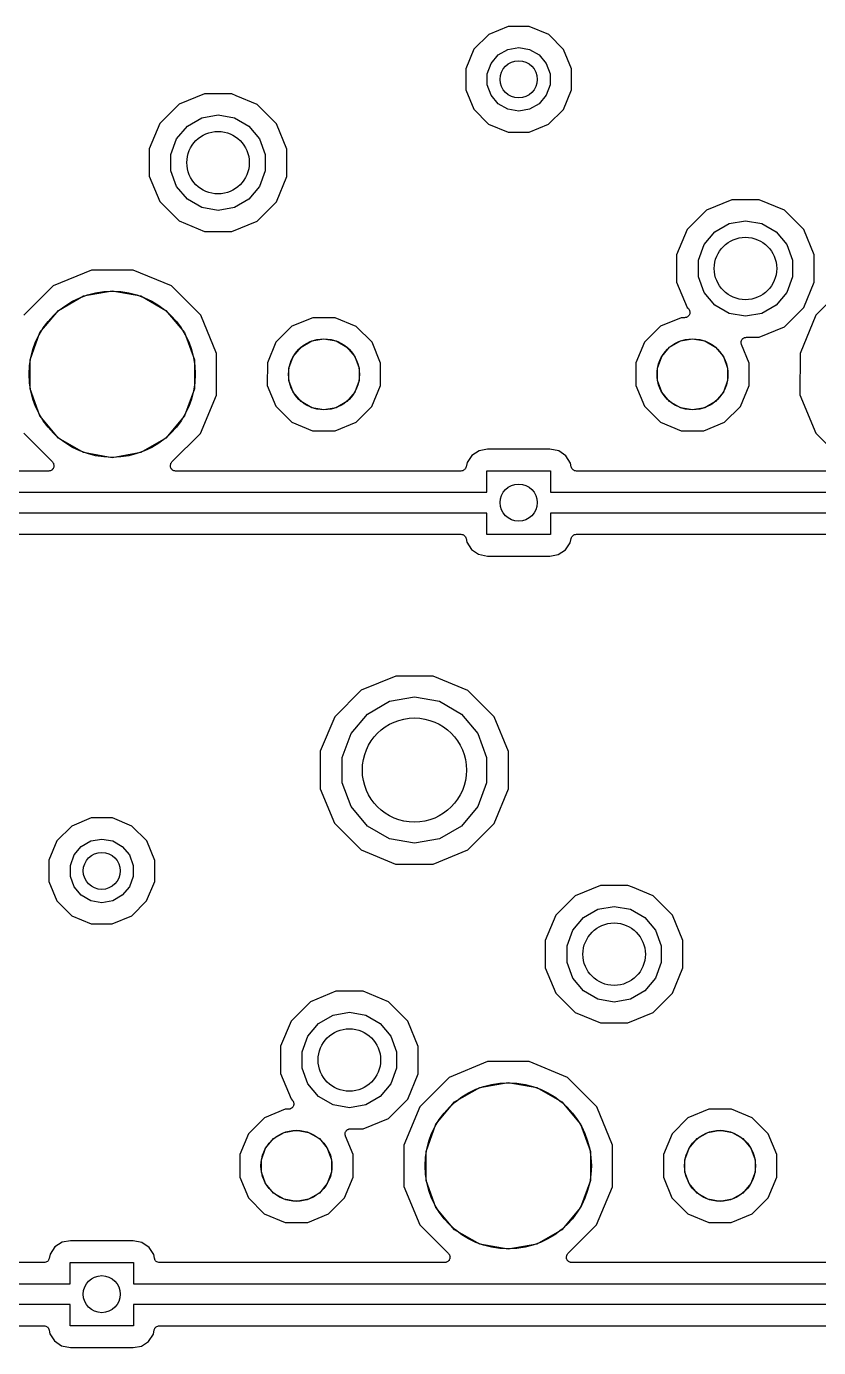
# Model space of a CAD drawing. Extents: x 36 to 201, y -145 to -29.
# Drawn here: x 72.19 to 91.19, y -121.36 to -89.65 of the extents above; entities that cross this region are included whole.
import ezdxf

# ---------------------------------------------------------------- set-up
doc = ezdxf.new("R2010")
doc.units = 0
doc.header["$MEASUREMENT"] = 0
doc.layers.add('BLACK', color=7, linetype='CONTINUOUS')

msp = doc.modelspace()

# ---------------------------------------------------------------- linework, layer by layer
at = {"layer": 'Black'}
for p, q in [((83.7485, -89.6498), (83.2815, -89.8427)), ((84.2537, -89.6502), (83.7485, -89.6498)), ((84.7203, -89.844), (84.2537, -89.6502)), ((83.2815, -89.8427), (82.924, -90.1997)), ((85.0773, -90.2015), (84.7203, -89.844)), ((82.924, -90.1997), (82.7302, -90.6663)), ((83.3376, -90.5375), (83.5083, -90.334)), ((83.5083, -90.334), (83.7384, -90.2012)), ((83.7384, -90.2012), (84, -90.1551)), ((84, -90.1551), (84.2616, -90.2012)), ((84.2616, -90.2012), (84.4917, -90.334)), ((84.4917, -90.334), (84.6624, -90.5375)), ((85.2702, -90.6685), (85.0773, -90.2015)), ((82.7302, -90.6663), (82.7298, -91.1715)), ((83.2467, -90.7872), (83.3376, -90.5375)), ((84.6624, -90.5375), (84.7533, -90.7872)), ((85.2698, -91.1737), (85.2702, -90.6685)), ((83.2467, -91.0528), (83.2467, -90.7872)), ((84.7533, -90.7872), (84.7533, -91.0528)), ((76.463, -91.2687), (75.856, -91.5195)), ((77.1198, -91.2693), (76.463, -91.2687)), ((77.2274, -91.314), (77.1198, -91.2693)), ((77.7264, -91.5212), (77.2274, -91.314)), ((82.7298, -91.1715), (82.9227, -91.6385)), ((83.3376, -91.3025), (83.2467, -91.0528)), ((83.5083, -91.506), (83.3376, -91.3025)), ((84.6624, -91.3025), (84.4917, -91.506)), ((84.7533, -91.0528), (84.6624, -91.3025)), ((85.076, -91.6403), (85.2698, -91.1737)), ((75.856, -91.5195), (75.3912, -91.9836)), ((78.1905, -91.986), (77.7264, -91.5212)), ((82.9227, -91.6385), (83.2797, -91.996)), ((83.7384, -91.6388), (83.5083, -91.506)), ((84, -91.6849), (83.7384, -91.6388)), ((84.2616, -91.6388), (84, -91.6849)), ((84.4917, -91.506), (84.2616, -91.6388)), ((84.7185, -91.9973), (85.076, -91.6403)), ((76.0525, -92.0411), (76.3976, -91.8418)), ((76.3976, -91.8418), (76.79, -91.7726)), ((76.79, -91.7726), (77.1824, -91.8418)), ((77.1824, -91.8418), (77.5275, -92.0411)), ((75.3912, -91.9836), (75.1393, -92.5902)), ((75.7964, -92.3463), (76.0525, -92.0411)), ((77.5275, -92.0411), (77.7836, -92.3463)), ((78.4413, -92.593), (78.1905, -91.986)), ((83.2797, -91.996), (83.7463, -92.1898)), ((83.7463, -92.1898), (84.2515, -92.1902)), ((84.2515, -92.1902), (84.7185, -91.9973)), ((75.1393, -92.5902), (75.1387, -93.247)), ((75.6601, -92.7208), (75.7964, -92.3463)), ((77.7836, -92.3463), (77.9199, -92.7208)), ((78.4407, -93.2498), (78.4413, -92.593)), ((75.6601, -93.1192), (75.6601, -92.7208)), ((77.9199, -92.7208), (77.9199, -93.1192)), ((75.7964, -93.4937), (75.6601, -93.1192)), ((77.9199, -93.1192), (77.7836, -93.4937)), ((75.1387, -93.247), (75.3895, -93.854)), ((76.0525, -93.7989), (75.7964, -93.4937)), ((77.7836, -93.4937), (77.5275, -93.7989)), ((78.1888, -93.8564), (78.4407, -93.2498)), ((75.3895, -93.854), (75.8536, -94.3188)), ((76.3976, -93.9982), (76.0525, -93.7989)), ((77.5275, -93.7989), (77.1824, -93.9982)), ((77.724, -94.3205), (78.1888, -93.8564)), ((89.113, -93.8087), (88.506, -94.0595)), ((89.7698, -93.8093), (89.113, -93.8087)), ((90.3764, -94.0612), (89.7698, -93.8093)), ((76.79, -94.0674), (76.3976, -93.9982)), ((77.1824, -93.9982), (76.79, -94.0674)), ((88.506, -94.0595), (88.0412, -94.5236)), ((90.8405, -94.526), (90.3764, -94.0612)), ((75.8536, -94.3188), (76.4602, -94.5707)), ((77.117, -94.5713), (77.724, -94.3205)), ((88.7025, -94.5811), (89.0476, -94.3818)), ((89.0476, -94.3818), (89.44, -94.3126)), ((89.44, -94.3126), (89.8324, -94.3818)), ((89.8324, -94.3818), (90.1775, -94.5811)), ((76.4602, -94.5707), (77.117, -94.5713)), ((88.0412, -94.5236), (87.7893, -95.1302)), ((88.4464, -94.8863), (88.7025, -94.5811)), ((90.1775, -94.5811), (90.4336, -94.8863)), ((91.0913, -95.133), (90.8405, -94.526)), ((87.7893, -95.1302), (87.7887, -95.787)), ((88.3101, -95.2608), (88.4464, -94.8863)), ((90.4336, -94.8863), (90.5699, -95.2608)), ((91.0907, -95.7898), (91.0913, -95.133)), ((88.3101, -95.6592), (88.3101, -95.2608)), ((90.5699, -95.2608), (90.5699, -95.6592)), ((73.7545, -95.4977), (72.8346, -95.8778)), ((74.7498, -95.4985), (73.7545, -95.4977)), ((75.6691, -95.8802), (74.7498, -95.4985)), ((88.4464, -96.0337), (88.3101, -95.6592)), ((90.5699, -95.6592), (90.4336, -96.0337)), ((72.8346, -95.8778), (72.1302, -96.5809)), ((73.5654, -96.1192), (74.25, -95.9985)), ((74.25, -95.9985), (74.9346, -96.1192)), ((76.3722, -96.5846), (75.6691, -95.8802)), ((87.7887, -95.787), (88.0395, -96.394)), ((88.7025, -96.3389), (88.4464, -96.0337)), ((90.4336, -96.0337), (90.1775, -96.3389)), ((90.8388, -96.3964), (91.0907, -95.7898)), ((91.8346, -95.8778), (91.1302, -96.5809)), ((72.9634, -96.4667), (73.5654, -96.1192)), ((74.9346, -96.1192), (75.5365, -96.4667)), ((88.0395, -96.394), (88.0697, -96.4242)), ((89.0476, -96.5382), (88.7025, -96.3389)), ((90.1775, -96.3389), (89.8324, -96.5382)), ((90.374, -96.8605), (90.8388, -96.3964)), ((72.5166, -96.9992), (72.9634, -96.4667)), ((75.5365, -96.4667), (75.9834, -96.9992)), ((76.7523, -97.5045), (76.3722, -96.5846)), ((79.0609, -96.6409), (78.5613, -96.8473)), ((79.6015, -96.6413), (79.0609, -96.6409)), ((80.1008, -96.8487), (79.6015, -96.6413)), ((87.9009, -96.6409), (87.4013, -96.8473)), ((87.9797, -96.6409), (87.9009, -96.6409)), ((87.9961, -96.6381), (87.9797, -96.6409)), ((88.0126, -96.6366), (87.9961, -96.6381)), ((88.0176, -96.6343), (88.0126, -96.6366)), ((88.0231, -96.6333), (88.0176, -96.6343)), ((88.0375, -96.625), (88.0231, -96.6333)), ((88.0526, -96.618), (88.0375, -96.625)), ((88.0565, -96.6141), (88.0526, -96.618)), ((88.0614, -96.6113), (88.0565, -96.6141)), ((88.072, -96.5986), (88.0614, -96.6113)), ((88.0697, -96.4242), (88.0792, -96.4378)), ((88.0838, -96.5869), (88.072, -96.5986)), ((88.0792, -96.4378), (88.0899, -96.4505)), ((88.0861, -96.5818), (88.0838, -96.5869)), ((88.0897, -96.5775), (88.0861, -96.5818)), ((88.0954, -96.5619), (88.0897, -96.5775)), ((88.0899, -96.4505), (88.0918, -96.4558)), ((88.0918, -96.4558), (88.095, -96.4604)), ((88.095, -96.4604), (88.0992, -96.4764)), ((88.1025, -96.5469), (88.0954, -96.5619)), ((88.0992, -96.4764), (88.1049, -96.492)), ((88.1029, -96.5413), (88.1025, -96.5469)), ((88.1049, -96.5361), (88.1029, -96.5413)), ((88.1049, -96.492), (88.1049, -96.4976)), ((88.1049, -96.4976), (88.1063, -96.503)), ((88.1063, -96.503), (88.1049, -96.5195)), ((88.1049, -96.5195), (88.1049, -96.5361)), ((89.44, -96.6074), (89.0476, -96.5382)), ((89.8324, -96.5382), (89.44, -96.6074)), ((91.1302, -96.5809), (90.7485, -97.5002)), ((72.2789, -97.6524), (72.5166, -96.9992)), ((75.9834, -96.9992), (76.2211, -97.6524)), ((78.5613, -96.8473), (78.1787, -97.2292)), ((80.4827, -97.2313), (80.1008, -96.8487)), ((87.4013, -96.8473), (87.0187, -97.2292)), ((89.767, -97.1113), (90.374, -96.8605)), ((78.1787, -97.2292), (77.9713, -97.7285)), ((78.5903, -97.5729), (78.781, -97.3457)), ((78.781, -97.3457), (79.0379, -97.1974)), ((79.0379, -97.1974), (79.33, -97.1458)), ((79.33, -97.1458), (79.6221, -97.1974)), ((79.6221, -97.1974), (79.879, -97.3457)), ((79.879, -97.3457), (80.0697, -97.5729)), ((80.6891, -97.7309), (80.4827, -97.2313)), ((87.0187, -97.2292), (86.8113, -97.7285)), ((87.4303, -97.5729), (87.621, -97.3457)), ((87.621, -97.3457), (87.8779, -97.1974)), ((87.8779, -97.1974), (88.17, -97.1458)), ((88.17, -97.1458), (88.4621, -97.1974)), ((88.4621, -97.1974), (88.719, -97.3457)), ((88.719, -97.3457), (88.9097, -97.5729)), ((89.336, -97.2434), (89.3378, -97.2297)), ((89.3378, -97.2516), (89.336, -97.2434)), ((89.3378, -97.2297), (89.3379, -97.2159)), ((89.3378, -97.26), (89.3378, -97.2516)), ((89.3425, -97.273), (89.3378, -97.26)), ((89.3379, -97.2159), (89.3407, -97.208)), ((89.3407, -97.208), (89.3418, -97.1997)), ((89.3418, -97.1997), (89.3482, -97.1874)), ((89.3455, -97.2865), (89.3425, -97.273)), ((89.5291, -97.7309), (89.3455, -97.2865)), ((89.3482, -97.1874), (89.353, -97.1744)), ((89.353, -97.1744), (89.3584, -97.168)), ((89.3584, -97.168), (89.3622, -97.1606)), ((89.3622, -97.1606), (89.3724, -97.1513)), ((89.3724, -97.1513), (89.3814, -97.1407)), ((89.3814, -97.1407), (89.3886, -97.1365)), ((89.3886, -97.1365), (89.3948, -97.1308)), ((89.3948, -97.1308), (89.4076, -97.1256)), ((89.4076, -97.1256), (89.4196, -97.1186)), ((89.4196, -97.1186), (89.4278, -97.1172)), ((89.4278, -97.1172), (89.4355, -97.114)), ((89.4355, -97.114), (89.4494, -97.1134)), ((89.4494, -97.1134), (89.463, -97.111)), ((89.463, -97.111), (89.767, -97.1113)), ((72.2789, -98.3476), (72.2789, -97.6524)), ((76.2211, -97.6524), (76.2211, -98.3476)), ((76.7516, -98.2942), (76.7523, -97.5045)), ((78.4888, -97.8517), (78.5903, -97.5729)), ((80.0697, -97.5729), (80.1712, -97.8517)), ((87.3288, -97.8517), (87.4303, -97.5729)), ((88.9097, -97.5729), (89.0112, -97.8517)), ((90.7485, -97.5002), (90.7477, -98.4955)), ((77.9713, -97.7285), (77.9709, -98.2691)), ((78.4888, -98.1483), (78.4888, -97.8517)), ((80.1712, -97.8517), (80.1712, -98.1483)), ((80.6887, -98.2715), (80.6891, -97.7309)), ((86.8113, -97.7285), (86.8109, -98.2691)), ((87.3288, -98.1483), (87.3288, -97.8517)), ((89.0112, -97.8517), (89.0112, -98.1483)), ((89.5287, -98.2715), (89.5291, -97.7309)), ((76.7515, -98.4998), (76.7516, -98.2942)), ((76.7516, -98.2942), (76.7516, -98.2942)), ((77.9709, -98.2691), (78.1773, -98.7687)), ((78.5903, -98.4271), (78.4888, -98.1483)), ((80.1712, -98.1483), (80.0697, -98.4271)), ((80.4813, -98.7708), (80.6887, -98.2715)), ((86.8109, -98.2691), (87.0173, -98.7687)), ((87.4303, -98.4271), (87.3288, -98.1483)), ((89.0112, -98.1483), (88.9097, -98.4271)), ((89.3213, -98.7708), (89.5287, -98.2715)), ((72.5166, -99.0008), (72.2789, -98.3476)), ((76.2211, -98.3476), (75.9834, -99.0008)), ((76.3698, -99.4191), (76.7515, -98.4998)), ((78.781, -98.6543), (78.5903, -98.4271)), ((80.0697, -98.4271), (79.879, -98.6543)), ((87.621, -98.6543), (87.4303, -98.4271)), ((88.9097, -98.4271), (88.719, -98.6543)), ((90.7477, -98.4955), (91.1278, -99.4154)), ((78.1773, -98.7687), (78.5592, -99.1513)), ((79.0379, -98.8026), (78.781, -98.6543)), ((79.33, -98.8541), (79.0379, -98.8026)), ((79.6221, -98.8026), (79.33, -98.8541)), ((79.879, -98.6543), (79.6221, -98.8026)), ((80.0987, -99.1527), (80.4813, -98.7708)), ((87.0173, -98.7687), (87.3992, -99.1513)), ((87.8779, -98.8026), (87.621, -98.6543)), ((88.17, -98.8541), (87.8779, -98.8026)), ((88.4621, -98.8026), (88.17, -98.8541)), ((88.719, -98.6543), (88.4621, -98.8026)), ((88.9387, -99.1527), (89.3213, -98.7708)), ((72.9634, -99.5332), (72.5166, -99.0008)), ((75.9834, -99.0008), (75.5365, -99.5332)), ((78.5592, -99.1513), (79.0585, -99.3587)), ((79.5991, -99.3591), (80.0987, -99.1527)), ((87.3992, -99.1513), (87.8985, -99.3587)), ((88.4391, -99.3591), (88.9387, -99.1527)), ((72.1278, -99.4154), (72.8165, -100.105)), ((73.5654, -99.8808), (72.9634, -99.5332)), ((75.5365, -99.5332), (74.9346, -99.8808)), ((75.6825, -100.105), (76.3698, -99.4191)), ((79.0585, -99.3587), (79.5991, -99.3591)), ((87.8985, -99.3587), (88.4391, -99.3591)), ((91.1278, -99.4154), (91.8165, -100.105)), ((74.25, -100.002), (73.5654, -99.8808)), ((74.9346, -99.8808), (74.25, -100.002)), ((83.0505, -99.8351), (82.8769, -99.9468)), ((83.2498, -99.7976), (83.0505, -99.8351)), ((84.7493, -99.7976), (83.2498, -99.7976)), ((84.9635, -99.8409), (84.7493, -99.7976)), ((85.1332, -99.9569), (84.9635, -99.8409)), ((72.8165, -100.105), (72.8259, -100.119)), ((72.8259, -100.119), (72.8366, -100.131)), ((72.8366, -100.131), (72.8385, -100.137)), ((72.8385, -100.137), (72.8417, -100.141)), ((72.8417, -100.141), (72.846, -100.157)), ((72.846, -100.157), (72.8517, -100.173)), ((72.8517, -100.173), (72.8517, -100.179)), ((72.8517, -100.179), (72.8531, -100.184)), ((72.8531, -100.184), (72.8517, -100.201)), ((72.8517, -100.201), (72.8517, -100.217)), ((75.6457, -100.184), (75.6472, -100.178)), ((75.6472, -100.2), (75.6457, -100.184)), ((75.6472, -100.173), (75.6529, -100.157)), ((75.6472, -100.178), (75.6472, -100.173)), ((75.6472, -100.217), (75.6472, -100.2)), ((75.6529, -100.157), (75.6572, -100.141)), ((75.6572, -100.141), (75.6604, -100.137)), ((75.6604, -100.137), (75.6623, -100.131)), ((75.6623, -100.131), (75.673, -100.119)), ((75.673, -100.119), (75.6825, -100.105)), ((82.7609, -100.117), (82.7399, -100.22)), ((82.8769, -99.9468), (82.7609, -100.117)), ((85.2449, -100.131), (85.1332, -99.9569)), ((85.2615, -100.218), (85.2449, -100.131)), ((72.7266, -100.322), (66.3863, -100.322)), ((72.7429, -100.319), (72.7266, -100.322)), ((72.7593, -100.318), (72.7429, -100.319)), ((72.7645, -100.315), (72.7593, -100.318)), ((72.77, -100.314), (72.7645, -100.315)), ((72.7843, -100.306), (72.77, -100.314)), ((72.7993, -100.299), (72.7843, -100.306)), ((72.8033, -100.295), (72.7993, -100.299)), ((72.8082, -100.292), (72.8033, -100.295)), ((72.8188, -100.28), (72.8082, -100.292)), ((72.8306, -100.268), (72.8188, -100.28)), ((72.8329, -100.263), (72.8306, -100.268)), ((72.8366, -100.258), (72.8329, -100.263)), ((72.8422, -100.243), (72.8366, -100.258)), ((72.8492, -100.228), (72.8422, -100.243)), ((72.8497, -100.222), (72.8492, -100.228)), ((72.8517, -100.217), (72.8497, -100.222)), ((75.6491, -100.222), (75.6472, -100.217)), ((75.6495, -100.228), (75.6491, -100.222)), ((75.6566, -100.243), (75.6495, -100.228)), ((75.6623, -100.258), (75.6566, -100.243)), ((75.6658, -100.263), (75.6623, -100.258)), ((75.6681, -100.268), (75.6658, -100.263)), ((75.6799, -100.28), (75.6681, -100.268)), ((75.6906, -100.292), (75.6799, -100.28)), ((75.6954, -100.295), (75.6906, -100.292)), ((75.6993, -100.299), (75.6954, -100.295)), ((75.7144, -100.306), (75.6993, -100.299)), ((75.7288, -100.314), (75.7144, -100.306)), ((75.7343, -100.315), (75.7288, -100.314)), ((75.7393, -100.318), (75.7343, -100.315)), ((75.7558, -100.319), (75.7393, -100.318)), ((75.7722, -100.322), (75.7558, -100.319)), ((82.6155, -100.322), (75.7722, -100.322)), ((82.6356, -100.318), (82.6155, -100.322)), ((82.6559, -100.315), (82.6356, -100.318)), ((82.6573, -100.315), (82.6559, -100.315)), ((82.6589, -100.314), (82.6573, -100.315)), ((82.6767, -100.304), (82.6589, -100.314)), ((82.6946, -100.294), (82.6767, -100.304)), ((82.6957, -100.293), (82.6946, -100.294)), ((82.6971, -100.292), (82.6957, -100.293)), ((82.7103, -100.277), (82.6971, -100.292)), ((82.7238, -100.261), (82.7103, -100.277)), ((82.7244, -100.26), (82.7238, -100.261)), ((82.7255, -100.258), (82.7244, -100.26)), ((82.7325, -100.239), (82.7255, -100.258)), ((82.7399, -100.22), (82.7325, -100.239)), ((83.238, -100.83), (83.238, -100.318)), ((83.238, -100.318), (84.762, -100.318)), ((84.762, -100.318), (84.762, -100.83)), ((85.269, -100.238), (85.2615, -100.218)), ((85.2763, -100.258), (85.269, -100.238)), ((85.2768, -100.259), (85.2763, -100.258)), ((85.277, -100.26), (85.2768, -100.259)), ((85.291, -100.276), (85.277, -100.26)), ((85.3047, -100.292), (85.291, -100.276)), ((85.3053, -100.293), (85.3047, -100.292)), ((85.3058, -100.293), (85.3053, -100.293)), ((85.3243, -100.304), (85.3058, -100.293)), ((85.3429, -100.314), (85.3243, -100.304)), ((85.3436, -100.314), (85.3429, -100.314)), ((85.3442, -100.315), (85.3436, -100.314)), ((85.3653, -100.318), (85.3442, -100.315)), ((85.3863, -100.322), (85.3653, -100.318)), ((91.7266, -100.322), (85.3863, -100.322)), ((65.762, -100.83), (83.238, -100.83)), ((84.762, -100.83), (102.238, -100.83)), ((83.238, -101.33), (65.762, -101.33)), ((83.238, -101.842), (83.238, -101.33)), ((102.238, -101.33), (84.762, -101.33)), ((84.762, -101.33), (84.762, -101.842)), ((66.3845, -101.838), (82.6137, -101.838)), ((82.6137, -101.838), (82.6347, -101.842)), ((82.6347, -101.842), (82.6558, -101.845)), ((82.6558, -101.845), (82.6564, -101.846)), ((82.6564, -101.846), (82.6571, -101.846)), ((82.6571, -101.846), (82.6756, -101.856)), ((82.6756, -101.856), (82.6942, -101.867)), ((82.6942, -101.867), (82.6947, -101.867)), ((82.6947, -101.867), (82.6953, -101.868)), ((82.6953, -101.868), (82.7091, -101.884)), ((82.7091, -101.884), (82.723, -101.9)), ((82.723, -101.9), (82.7232, -101.901)), ((82.7232, -101.901), (82.7237, -101.901)), ((82.7237, -101.901), (82.731, -101.922)), ((82.731, -101.922), (82.7385, -101.942)), ((82.7385, -101.942), (82.7551, -102.029)), ((82.7551, -102.029), (82.8668, -102.203)), ((84.762, -101.842), (83.238, -101.842)), ((85.1231, -102.213), (85.2391, -102.043)), ((85.2391, -102.043), (85.2601, -101.94)), ((85.2601, -101.94), (85.2675, -101.921)), ((85.2675, -101.921), (85.2745, -101.901)), ((85.2745, -101.901), (85.2756, -101.9)), ((85.2756, -101.9), (85.2762, -101.899)), ((85.2762, -101.899), (85.2897, -101.883)), ((85.2897, -101.883), (85.3029, -101.868)), ((85.3029, -101.868), (85.3043, -101.867)), ((85.3043, -101.867), (85.3054, -101.866)), ((85.3054, -101.866), (85.3233, -101.856)), ((85.3233, -101.856), (85.3411, -101.846)), ((85.3411, -101.846), (85.3427, -101.845)), ((85.3427, -101.845), (85.3441, -101.845)), ((85.3441, -101.845), (85.3644, -101.842)), ((85.3644, -101.842), (85.3845, -101.838)), ((85.3845, -101.838), (101.614, -101.838)), ((82.8668, -102.203), (83.0365, -102.319)), ((83.0365, -102.319), (83.2507, -102.362)), ((83.2507, -102.362), (84.7502, -102.362)), ((84.7502, -102.362), (84.9495, -102.325)), ((84.9495, -102.325), (85.1231, -102.213)), ((81.0528, -105.242), (80.2226, -105.585)), ((81.9511, -105.242), (81.0528, -105.242)), ((82.7807, -105.587), (81.9511, -105.242)), ((80.2226, -105.585), (79.5869, -106.219)), ((83.4154, -106.223), (82.7807, -105.587)), ((80.3708, -106.154), (80.8992, -105.849)), ((80.8992, -105.849), (81.5, -105.743)), ((81.5, -105.743), (82.1008, -105.849)), ((82.1008, -105.849), (82.6292, -106.154)), ((79.5869, -106.219), (79.2424, -107.049)), ((79.9787, -106.622), (80.3708, -106.154)), ((82.6292, -106.154), (83.0213, -106.622)), ((83.7584, -107.053), (83.4154, -106.223)), ((79.77, -107.195), (79.9787, -106.622)), ((83.0213, -106.622), (83.23, -107.195)), ((79.2424, -107.049), (79.2416, -107.947)), ((83.7576, -107.951), (83.7584, -107.053)), ((79.77, -107.805), (79.77, -107.195)), ((83.23, -107.195), (83.23, -107.805)), ((79.9787, -108.378), (79.77, -107.805)), ((83.23, -107.805), (83.0213, -108.378)), ((79.2416, -107.947), (79.5846, -108.777)), ((83.4131, -108.781), (83.7576, -107.951)), ((80.3708, -108.846), (79.9787, -108.378)), ((83.0213, -108.378), (82.6292, -108.846)), ((73.7485, -108.65), (73.2815, -108.843)), ((74.2537, -108.65), (73.7485, -108.65)), ((74.7203, -108.844), (74.2537, -108.65)), ((73.2815, -108.843), (72.924, -109.2)), ((75.0773, -109.202), (74.7203, -108.844)), ((79.5846, -108.777), (80.2193, -109.413)), ((80.8992, -109.151), (80.3708, -108.846)), ((82.6292, -108.846), (82.1008, -109.151)), ((82.7774, -109.415), (83.4131, -108.781)), ((72.924, -109.2), (72.7302, -109.666)), ((73.3376, -109.538), (73.5083, -109.334)), ((73.5083, -109.334), (73.7384, -109.201)), ((73.7384, -109.201), (74, -109.155)), ((74, -109.155), (74.2616, -109.201)), ((74.2616, -109.201), (74.4917, -109.334)), ((74.4917, -109.334), (74.6624, -109.538)), ((75.2702, -109.668), (75.0773, -109.202)), ((81.5, -109.257), (80.8992, -109.151)), ((82.1008, -109.151), (81.5, -109.257)), ((72.7302, -109.666), (72.7298, -110.172)), ((73.2467, -109.787), (73.3376, -109.538)), ((74.6624, -109.538), (74.7533, -109.787)), ((75.2698, -110.174), (75.2702, -109.668)), ((80.2193, -109.413), (81.0489, -109.758)), ((81.9472, -109.758), (82.7774, -109.415)), ((73.2467, -110.053), (73.2467, -109.787)), ((74.7533, -109.787), (74.7533, -110.053)), ((81.0489, -109.758), (81.9472, -109.758)), ((72.7298, -110.172), (72.9227, -110.638)), ((73.3376, -110.302), (73.2467, -110.053)), ((73.5083, -110.506), (73.3376, -110.302)), ((74.6624, -110.302), (74.4917, -110.506)), ((74.7533, -110.053), (74.6624, -110.302)), ((75.076, -110.64), (75.2698, -110.174)), ((85.963, -110.269), (85.356, -110.52)), ((86.6198, -110.269), (85.963, -110.269)), ((86.7274, -110.314), (86.6198, -110.269)), ((87.2264, -110.521), (86.7274, -110.314)), ((72.9227, -110.638), (73.2797, -110.996)), ((73.7384, -110.639), (73.5083, -110.506)), ((74, -110.685), (73.7384, -110.639)), ((74.2616, -110.639), (74, -110.685)), ((74.4917, -110.506), (74.2616, -110.639)), ((74.7185, -110.997), (75.076, -110.64)), ((85.356, -110.52), (84.8912, -110.984)), ((87.6905, -110.986), (87.2264, -110.521)), ((84.8912, -110.984), (84.6393, -111.59)), ((85.5525, -111.041), (85.8976, -110.842)), ((85.8976, -110.842), (86.29, -110.773)), ((86.29, -110.773), (86.6824, -110.842)), ((86.6824, -110.842), (87.0275, -111.041)), ((87.9413, -111.593), (87.6905, -110.986)), ((73.2797, -110.996), (73.7463, -111.19)), ((73.7463, -111.19), (74.2515, -111.19)), ((74.2515, -111.19), (74.7185, -110.997)), ((85.2964, -111.346), (85.5525, -111.041)), ((87.0275, -111.041), (87.2836, -111.346)), ((84.6393, -111.59), (84.6387, -112.247)), ((85.1601, -111.721), (85.2964, -111.346)), ((87.2836, -111.346), (87.4199, -111.721)), ((87.9407, -112.25), (87.9413, -111.593)), ((85.1601, -112.119), (85.1601, -111.721)), ((87.4199, -111.721), (87.4199, -112.119)), ((84.6387, -112.247), (84.8895, -112.854)), ((85.2964, -112.494), (85.1601, -112.119)), ((87.4199, -112.119), (87.2836, -112.494)), ((87.6888, -112.856), (87.9407, -112.25)), ((85.5525, -112.799), (85.2964, -112.494)), ((87.2836, -112.494), (87.0275, -112.799)), ((79.613, -112.809), (79.006, -113.06)), ((80.2698, -112.809), (79.613, -112.809)), ((80.8764, -113.061), (80.2698, -112.809)), ((84.8895, -112.854), (85.3536, -113.319)), ((85.8976, -112.998), (85.5525, -112.799)), ((87.0275, -112.799), (86.6824, -112.998)), ((87.224, -113.32), (87.6888, -112.856)), ((79.006, -113.06), (78.5412, -113.524)), ((81.3405, -113.526), (80.8764, -113.061)), ((86.29, -113.067), (85.8976, -112.998)), ((86.6824, -112.998), (86.29, -113.067)), ((78.5412, -113.524), (78.2893, -114.13)), ((79.2025, -113.581), (79.5476, -113.382)), ((79.5476, -113.382), (79.94, -113.313)), ((79.94, -113.313), (80.3324, -113.382)), ((80.3324, -113.382), (80.6775, -113.581)), ((81.5913, -114.133), (81.3405, -113.526)), ((85.3536, -113.319), (85.9602, -113.571)), ((86.617, -113.571), (87.224, -113.32)), ((78.9464, -113.886), (79.2025, -113.581)), ((80.6775, -113.581), (80.9336, -113.886)), ((85.9602, -113.571), (86.617, -113.571)), ((78.2893, -114.13), (78.2887, -114.787)), ((78.8101, -114.261), (78.9464, -113.886)), ((80.9336, -113.886), (81.0699, -114.261)), ((81.5907, -114.79), (81.5913, -114.133)), ((78.8101, -114.659), (78.8101, -114.261)), ((81.0699, -114.261), (81.0699, -114.659)), ((78.2887, -114.787), (78.5395, -115.394)), ((78.9464, -115.034), (78.8101, -114.659)), ((81.0699, -114.659), (80.9336, -115.034)), ((81.3388, -115.396), (81.5907, -114.79)), ((83.2545, -114.498), (82.3346, -114.878)), ((84.2498, -114.499), (83.2545, -114.498)), ((85.1691, -114.88), (84.2498, -114.499)), ((79.2025, -115.339), (78.9464, -115.034)), ((80.9336, -115.034), (80.6775, -115.339)), ((82.3346, -114.878), (81.6302, -115.581)), ((83.0654, -115.119), (83.75, -114.998)), ((83.75, -114.998), (84.4346, -115.119)), ((85.8722, -115.585), (85.1691, -114.88)), ((78.5395, -115.394), (78.5697, -115.424)), ((78.5697, -115.424), (78.5792, -115.438)), ((79.5476, -115.538), (79.2025, -115.339)), ((80.6775, -115.339), (80.3324, -115.538)), ((80.874, -115.86), (81.3388, -115.396)), ((82.4634, -115.467), (83.0654, -115.119)), ((84.4346, -115.119), (85.0365, -115.467)), ((78.4009, -115.641), (77.9013, -115.847)), ((78.4797, -115.641), (78.4009, -115.641)), ((78.4961, -115.638), (78.4797, -115.641)), ((78.5126, -115.637), (78.4961, -115.638)), ((78.5176, -115.634), (78.5126, -115.637)), ((78.5231, -115.633), (78.5176, -115.634)), ((78.5375, -115.625), (78.5231, -115.633)), ((78.5526, -115.618), (78.5375, -115.625)), ((78.5565, -115.614), (78.5526, -115.618)), ((78.5614, -115.611), (78.5565, -115.614)), ((78.572, -115.599), (78.5614, -115.611)), ((78.5838, -115.587), (78.572, -115.599)), ((78.5792, -115.438), (78.5899, -115.451)), ((78.5861, -115.582), (78.5838, -115.587)), ((78.5897, -115.578), (78.5861, -115.582)), ((78.5954, -115.562), (78.5897, -115.578)), ((78.5899, -115.451), (78.5918, -115.456)), ((78.5918, -115.456), (78.595, -115.46)), ((78.595, -115.46), (78.5992, -115.476)), ((78.6025, -115.547), (78.5954, -115.562)), ((78.5992, -115.476), (78.6049, -115.492)), ((78.6029, -115.541), (78.6025, -115.547)), ((78.6049, -115.536), (78.6029, -115.541)), ((78.6049, -115.492), (78.6049, -115.498)), ((78.6049, -115.498), (78.6063, -115.503)), ((78.6063, -115.503), (78.6049, -115.519)), ((78.6049, -115.519), (78.6049, -115.536)), ((79.94, -115.607), (79.5476, -115.538)), ((80.3324, -115.538), (79.94, -115.607)), ((81.6302, -115.581), (81.2485, -116.5)), ((82.0166, -115.999), (82.4634, -115.467)), ((85.0365, -115.467), (85.4834, -115.999)), ((86.2523, -116.505), (85.8722, -115.585)), ((88.5609, -115.641), (88.0613, -115.847)), ((89.1015, -115.641), (88.5609, -115.641)), ((89.6008, -115.849), (89.1015, -115.641)), ((77.9013, -115.847), (77.5187, -116.229)), ((80.267, -116.111), (80.874, -115.86)), ((81.7789, -116.652), (82.0166, -115.999)), ((85.4834, -115.999), (85.7211, -116.652)), ((88.0613, -115.847), (87.6787, -116.229)), ((89.9827, -116.231), (89.6008, -115.849)), ((77.5187, -116.229), (77.3113, -116.729)), ((77.9303, -116.573), (78.121, -116.346)), ((78.121, -116.346), (78.3779, -116.197)), ((78.3779, -116.197), (78.67, -116.146)), ((78.67, -116.146), (78.9621, -116.197)), ((78.9621, -116.197), (79.219, -116.346)), ((79.219, -116.346), (79.4097, -116.573)), ((79.836, -116.243), (79.8378, -116.23)), ((79.8378, -116.252), (79.836, -116.243)), ((79.8378, -116.23), (79.8379, -116.216)), ((79.8378, -116.26), (79.8378, -116.252)), ((79.8425, -116.273), (79.8378, -116.26)), ((79.8379, -116.216), (79.8407, -116.208)), ((79.8407, -116.208), (79.8418, -116.2)), ((79.8418, -116.2), (79.8482, -116.187)), ((79.8455, -116.287), (79.8425, -116.273)), ((80.0291, -116.731), (79.8455, -116.287)), ((79.8482, -116.187), (79.853, -116.174)), ((79.853, -116.174), (79.8584, -116.168)), ((79.8584, -116.168), (79.8622, -116.161)), ((79.8622, -116.161), (79.8724, -116.151)), ((79.8724, -116.151), (79.8814, -116.141)), ((79.8814, -116.141), (79.8886, -116.136)), ((79.8886, -116.136), (79.8948, -116.131)), ((79.8948, -116.131), (79.9076, -116.126)), ((79.9076, -116.126), (79.9196, -116.119)), ((79.9196, -116.119), (79.9278, -116.117)), ((79.9278, -116.117), (79.9355, -116.114)), ((79.9355, -116.114), (79.9494, -116.113)), ((79.9494, -116.113), (79.963, -116.111)), ((79.963, -116.111), (80.267, -116.111)), ((87.6787, -116.229), (87.4713, -116.729)), ((88.0903, -116.573), (88.281, -116.346)), ((88.281, -116.346), (88.5379, -116.197)), ((88.5379, -116.197), (88.83, -116.146)), ((88.83, -116.146), (89.1221, -116.197)), ((89.1221, -116.197), (89.379, -116.346)), ((89.379, -116.346), (89.5697, -116.573)), ((90.1891, -116.731), (89.9827, -116.231)), ((77.8288, -116.852), (77.9303, -116.573)), ((79.4097, -116.573), (79.5112, -116.852)), ((81.2485, -116.5), (81.2477, -117.495)), ((81.7789, -117.348), (81.7789, -116.652)), ((85.7211, -116.652), (85.7211, -117.348)), ((86.2516, -117.294), (86.2523, -116.505)), ((87.9888, -116.852), (88.0903, -116.573)), ((89.5697, -116.573), (89.6712, -116.852)), ((77.3113, -116.729), (77.3109, -117.269)), ((77.8288, -117.148), (77.8288, -116.852)), ((79.5112, -116.852), (79.5112, -117.148)), ((80.0287, -117.271), (80.0291, -116.731)), ((87.4713, -116.729), (87.4709, -117.269)), ((87.9888, -117.148), (87.9888, -116.852)), ((89.6712, -116.852), (89.6712, -117.148)), ((90.1887, -117.271), (90.1891, -116.731)), ((77.3109, -117.269), (77.5173, -117.769)), ((77.9303, -117.427), (77.8288, -117.148)), ((79.5112, -117.148), (79.4097, -117.427)), ((79.8213, -117.771), (80.0287, -117.271)), ((86.2515, -117.5), (86.2516, -117.294)), ((86.2516, -117.294), (86.2516, -117.294)), ((87.4709, -117.269), (87.6773, -117.769)), ((88.0903, -117.427), (87.9888, -117.148)), ((89.6712, -117.148), (89.5697, -117.427)), ((89.9813, -117.771), (90.1887, -117.271)), ((78.121, -117.654), (77.9303, -117.427)), ((79.4097, -117.427), (79.219, -117.654)), ((81.2477, -117.495), (81.6278, -118.415)), ((82.0166, -118.001), (81.7789, -117.348)), ((85.7211, -117.348), (85.4834, -118.001)), ((85.8698, -118.419), (86.2515, -117.5)), ((88.281, -117.654), (88.0903, -117.427)), ((89.5697, -117.427), (89.379, -117.654)), ((77.5173, -117.769), (77.8992, -118.151)), ((78.3779, -117.803), (78.121, -117.654)), ((78.67, -117.854), (78.3779, -117.803)), ((78.9621, -117.803), (78.67, -117.854)), ((79.219, -117.654), (78.9621, -117.803)), ((79.4387, -118.153), (79.8213, -117.771)), ((87.6773, -117.769), (88.0592, -118.151)), ((88.5379, -117.803), (88.281, -117.654)), ((88.83, -117.854), (88.5379, -117.803)), ((89.1221, -117.803), (88.83, -117.854)), ((89.379, -117.654), (89.1221, -117.803)), ((89.5987, -118.153), (89.9813, -117.771)), ((77.8992, -118.151), (78.3985, -118.359)), ((78.9391, -118.359), (79.4387, -118.153)), ((82.4634, -118.533), (82.0166, -118.001)), ((85.4834, -118.001), (85.0365, -118.533)), ((88.0592, -118.151), (88.5585, -118.359)), ((89.0991, -118.359), (89.5987, -118.153)), ((78.3985, -118.359), (78.9391, -118.359)), ((81.6278, -118.415), (82.3165, -119.105)), ((83.0654, -118.881), (82.4634, -118.533)), ((85.0365, -118.533), (84.4346, -118.881)), ((85.1825, -119.105), (85.8698, -118.419)), ((88.5585, -118.359), (89.0991, -118.359)), ((73.0505, -118.835), (72.8769, -118.947)), ((73.2498, -118.798), (73.0505, -118.835)), ((74.7493, -118.798), (73.2498, -118.798)), ((74.9635, -118.841), (74.7493, -118.798)), ((75.1332, -118.957), (74.9635, -118.841)), ((83.75, -119.002), (83.0654, -118.881)), ((84.4346, -118.881), (83.75, -119.002)), ((72.7399, -119.22), (72.7325, -119.239)), ((72.7609, -119.117), (72.7399, -119.22)), ((72.8769, -118.947), (72.7609, -119.117)), ((75.2449, -119.131), (75.1332, -118.957)), ((75.2615, -119.218), (75.2449, -119.131)), ((75.269, -119.238), (75.2615, -119.218)), ((82.3165, -119.105), (82.3259, -119.119)), ((82.3259, -119.119), (82.3366, -119.131)), ((82.3366, -119.131), (82.3385, -119.137)), ((82.3385, -119.137), (82.3417, -119.141)), ((82.3417, -119.141), (82.346, -119.157)), ((82.3492, -119.228), (82.3422, -119.243)), ((82.346, -119.157), (82.3517, -119.173)), ((82.3497, -119.222), (82.3492, -119.228)), ((82.3517, -119.217), (82.3497, -119.222)), ((82.3517, -119.173), (82.3517, -119.179)), ((82.3517, -119.179), (82.3531, -119.184)), ((82.3531, -119.184), (82.3517, -119.201)), ((82.3517, -119.201), (82.3517, -119.217)), ((85.1457, -119.184), (85.1472, -119.178)), ((85.1472, -119.2), (85.1457, -119.184)), ((85.1472, -119.173), (85.1529, -119.157)), ((85.1472, -119.178), (85.1472, -119.173)), ((85.1472, -119.217), (85.1472, -119.2)), ((85.1491, -119.222), (85.1472, -119.217)), ((85.1495, -119.228), (85.1491, -119.222)), ((85.1566, -119.243), (85.1495, -119.228)), ((85.1529, -119.157), (85.1572, -119.141)), ((85.1572, -119.141), (85.1604, -119.137)), ((85.1604, -119.137), (85.1623, -119.131)), ((85.1623, -119.131), (85.173, -119.119)), ((85.173, -119.119), (85.1825, -119.105)), ((72.6155, -119.322), (66.2722, -119.322)), ((72.6356, -119.318), (72.6155, -119.322)), ((72.6559, -119.315), (72.6356, -119.318)), ((72.6573, -119.315), (72.6559, -119.315)), ((72.6589, -119.314), (72.6573, -119.315)), ((72.6767, -119.304), (72.6589, -119.314)), ((72.6946, -119.294), (72.6767, -119.304)), ((72.6957, -119.293), (72.6946, -119.294)), ((72.6971, -119.292), (72.6957, -119.293)), ((72.7103, -119.277), (72.6971, -119.292)), ((72.7238, -119.261), (72.7103, -119.277)), ((72.7244, -119.26), (72.7238, -119.261)), ((72.7255, -119.258), (72.7244, -119.26)), ((72.7325, -119.239), (72.7255, -119.258)), ((73.238, -119.83), (73.238, -119.318)), ((73.238, -119.318), (74.762, -119.318)), ((74.762, -119.318), (74.762, -119.83)), ((75.2763, -119.258), (75.269, -119.238)), ((75.2768, -119.259), (75.2763, -119.258)), ((75.277, -119.26), (75.2768, -119.259)), ((75.291, -119.276), (75.277, -119.26)), ((75.3047, -119.292), (75.291, -119.276)), ((75.3053, -119.293), (75.3047, -119.292)), ((75.3058, -119.293), (75.3053, -119.293)), ((75.3243, -119.304), (75.3058, -119.293)), ((75.3429, -119.314), (75.3243, -119.304)), ((75.3436, -119.314), (75.3429, -119.314)), ((75.3442, -119.315), (75.3436, -119.314)), ((75.3653, -119.318), (75.3442, -119.315)), ((75.3863, -119.322), (75.3653, -119.318)), ((82.2266, -119.322), (75.3863, -119.322)), ((82.2429, -119.319), (82.2266, -119.322)), ((82.2593, -119.318), (82.2429, -119.319)), ((82.2645, -119.315), (82.2593, -119.318)), ((82.27, -119.314), (82.2645, -119.315)), ((82.2843, -119.306), (82.27, -119.314)), ((82.2993, -119.299), (82.2843, -119.306)), ((82.3033, -119.295), (82.2993, -119.299)), ((82.3082, -119.292), (82.3033, -119.295)), ((82.3188, -119.28), (82.3082, -119.292)), ((82.3306, -119.268), (82.3188, -119.28)), ((82.3329, -119.263), (82.3306, -119.268)), ((82.3366, -119.258), (82.3329, -119.263)), ((82.3422, -119.243), (82.3366, -119.258)), ((85.1623, -119.258), (85.1566, -119.243)), ((85.1658, -119.263), (85.1623, -119.258)), ((85.1681, -119.268), (85.1658, -119.263)), ((85.1799, -119.28), (85.1681, -119.268)), ((85.1906, -119.292), (85.1799, -119.28)), ((85.1954, -119.295), (85.1906, -119.292)), ((85.1993, -119.299), (85.1954, -119.295)), ((85.2144, -119.306), (85.1993, -119.299)), ((85.2288, -119.314), (85.2144, -119.306)), ((85.2343, -119.315), (85.2288, -119.314)), ((85.2393, -119.318), (85.2343, -119.315)), ((85.2558, -119.319), (85.2393, -119.318)), ((85.2722, -119.322), (85.2558, -119.319)), ((91.6155, -119.322), (85.2722, -119.322)), ((55.762, -119.83), (73.238, -119.83)), ((74.762, -119.83), (92.238, -119.83)), ((73.238, -120.33), (55.762, -120.33)), ((73.238, -120.842), (73.238, -120.33)), ((92.238, -120.33), (74.762, -120.33)), ((74.762, -120.33), (74.762, -120.842)), ((56.3845, -120.838), (72.6137, -120.838)), ((72.6137, -120.838), (72.6347, -120.842)), ((72.6347, -120.842), (72.6558, -120.845)), ((72.6558, -120.845), (72.6564, -120.846)), ((72.6564, -120.846), (72.6571, -120.846)), ((72.6571, -120.846), (72.6756, -120.856)), ((72.6756, -120.856), (72.6942, -120.867)), ((72.6942, -120.867), (72.6947, -120.867)), ((72.6947, -120.867), (72.6953, -120.868)), ((72.6953, -120.868), (72.7091, -120.884)), ((72.7091, -120.884), (72.723, -120.9)), ((72.723, -120.9), (72.7232, -120.901)), ((72.7232, -120.901), (72.7237, -120.901)), ((72.7237, -120.901), (72.731, -120.922)), ((72.731, -120.922), (72.7385, -120.942)), ((72.7385, -120.942), (72.7551, -121.029)), ((72.7551, -121.029), (72.8668, -121.203)), ((74.762, -120.842), (73.238, -120.842)), ((75.1231, -121.213), (75.2391, -121.043)), ((75.2391, -121.043), (75.2601, -120.94)), ((75.2601, -120.94), (75.2675, -120.921)), ((75.2675, -120.921), (75.2745, -120.901)), ((75.2745, -120.901), (75.2756, -120.9)), ((75.2756, -120.9), (75.2762, -120.899)), ((75.2762, -120.899), (75.2897, -120.883)), ((75.2897, -120.883), (75.3029, -120.868)), ((75.3029, -120.868), (75.3043, -120.867)), ((75.3043, -120.867), (75.3054, -120.866)), ((75.3054, -120.866), (75.3233, -120.856)), ((75.3233, -120.856), (75.3411, -120.846)), ((75.3411, -120.846), (75.3427, -120.845)), ((75.3427, -120.845), (75.3441, -120.845)), ((75.3441, -120.845), (75.3644, -120.842)), ((75.3644, -120.842), (75.3845, -120.838)), ((75.3845, -120.838), (91.6137, -120.838)), ((72.8668, -121.203), (73.0365, -121.319)), ((73.0365, -121.319), (73.2507, -121.362)), ((73.2507, -121.362), (74.7502, -121.362)), ((74.7502, -121.362), (74.9495, -121.325)), ((74.9495, -121.325), (75.1231, -121.213))]:
    msp.add_line(p, q, dxfattribs=at)
for centre, radius in [((84, -90.92), 0.4445), ((76.79, -92.92), 0.7493), ((89.44, -95.46), 0.7493), ((74.25, -98), 1.9939), ((79.33, -98), 0.8509), ((88.17, -98), 0.8509), ((84, -101.08), 0.4445), ((81.5, -107.5), 1.25), ((74, -109.92), 0.4445), ((86.29, -111.92), 0.7493), ((79.94, -114.46), 0.7493), ((83.75, -117), 1.9939), ((78.67, -117), 0.8509), ((88.83, -117), 0.8509), ((74, -120.08), 0.4445)]:
    msp.add_circle(centre, radius, dxfattribs=at)

doc.saveas('drawing.dxf')
